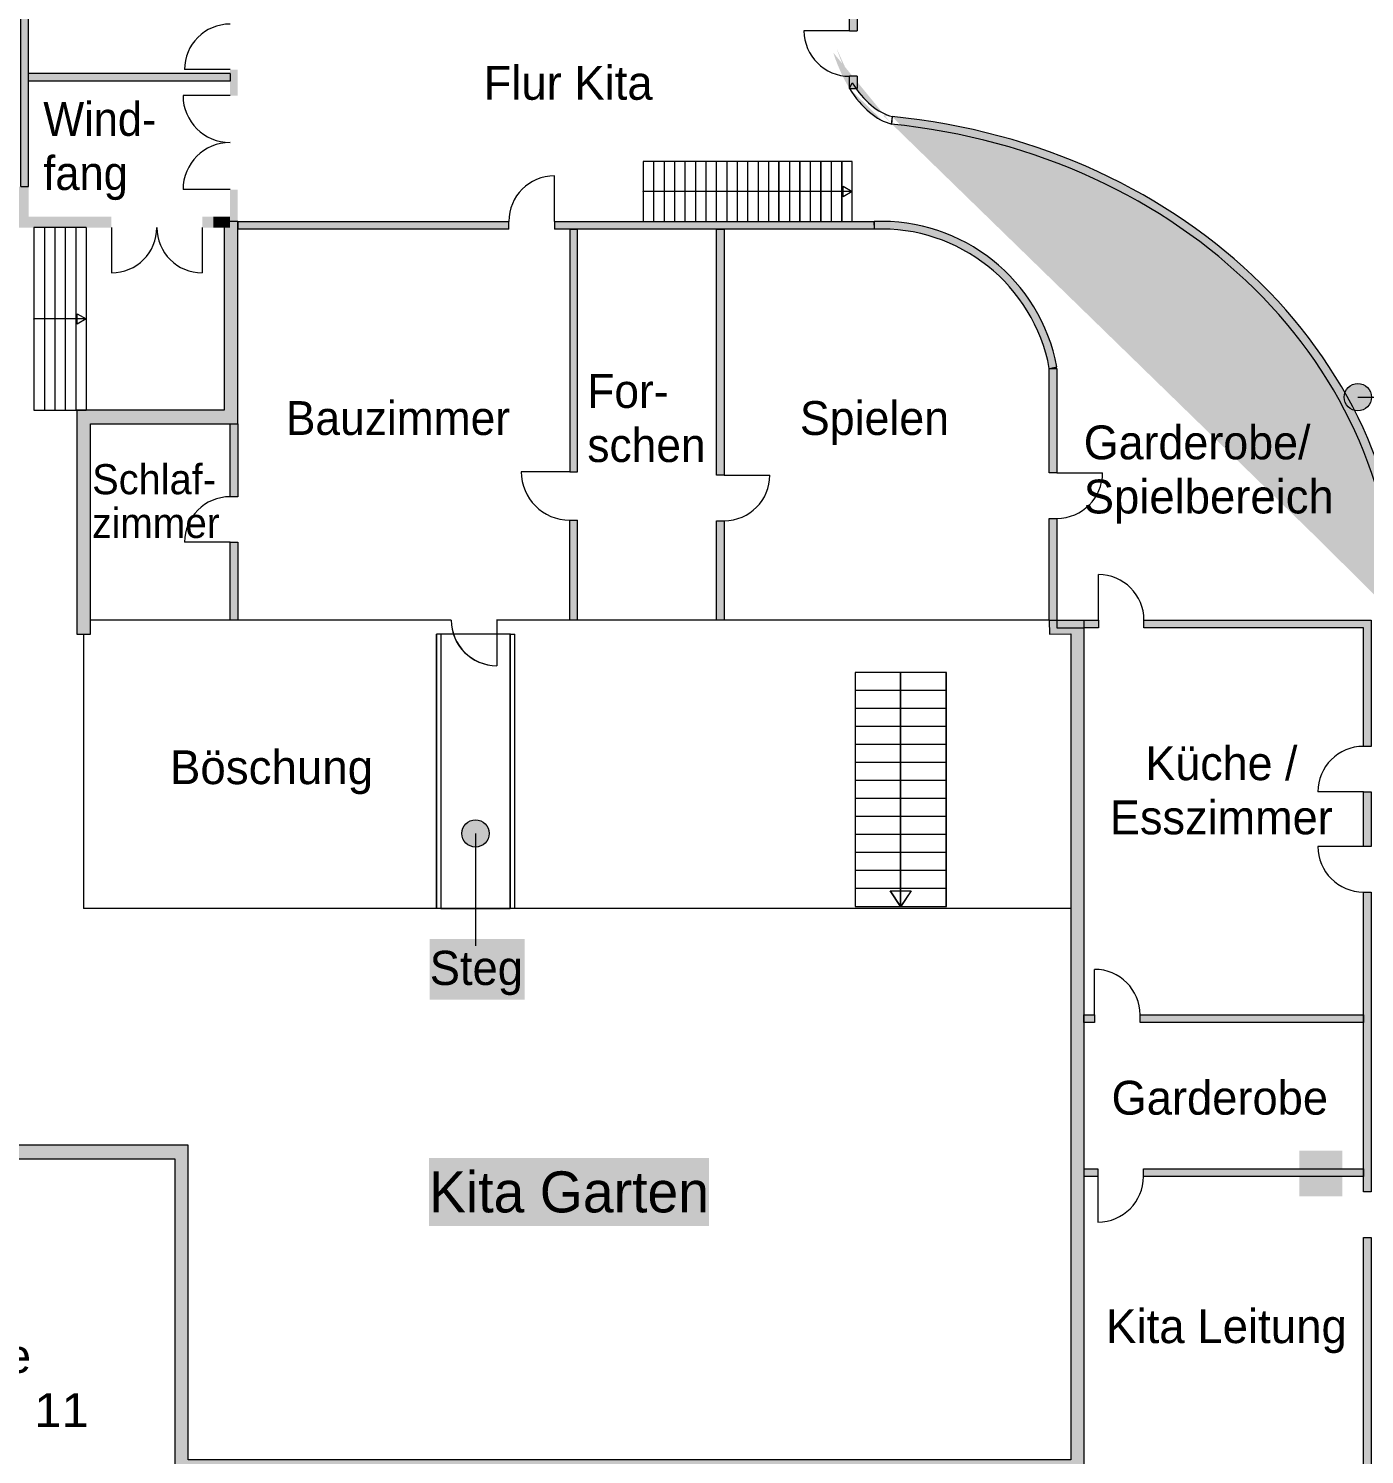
# Model space of a CAD drawing. Header units: inches. Extents: x -15998 to 80878, y -17133 to 67803.
# Drawn here: x 11604 to 41207, y 16918 to 48526 of the extents above; entities that cross this region are included whole.
import ezdxf

# ---------------------------------------------------------------- set-up
doc = ezdxf.new("R2010")
doc.units = ezdxf.units.IN
doc.header["$LTSCALE"] = 303
doc.header["$MEASUREMENT"] = 0
doc.header["$PDMODE"] = 34
doc.header["$PDSIZE"] = 5
doc.linetypes.add('Standardmuster', pattern=[0])
doc.linetypes.add('Volllinie', pattern=[0])
doc.layers.add('Grundebene', color=7, linetype='Continuous')
doc.styles.add('ARIAL', font='arial.ttf', dxfattribs={"height": 0.2})

# ---------------------------------------------------------------- blocks, each defined once
blk = doc.blocks.new('Color_Area-E5')
at = {"layer": 'Grundebene', "true_color": 0x000000, "transparency": 33554687}
h = blk.add_hatch(color=18, dxfattribs=at)
h.paths.add_polyline_path([(35226, 26661), (35226, 26491), (34989, 26491), (34989, 26661)], flags=0)
h.paths.add_polyline_path([(36236, 26661), (41185, 26661), (41185, 26491), (36236, 26491)], flags=0)
at = {"layer": 'Grundebene', "color": 18, "linetype": 'Volllinie', "lineweight": 9, "true_color": 0x000000}
for p, q in [((34989, 26491), (34989, 26661)), ((34989, 26661), (35226, 26661)), ((35226, 26661), (35226, 26491)), ((36236, 26661), (41185, 26661)), ((36236, 26491), (36236, 26661)), ((41185, 26661), (41185, 26491)), ((35226, 26491), (34989, 26491)), ((41185, 26491), (36236, 26491))]:
    blk.add_line(p, q, dxfattribs=at)
blk = doc.blocks.new('Color_Area-EE')
at = {"layer": 'Grundebene', "true_color": 0x000000, "transparency": 33554687}
h = blk.add_hatch(color=18, dxfattribs=at)
h.paths.add_polyline_path([(35300, 23250), (35300, 23080), (34999, 23080), (34999, 23250)], flags=0)
h.paths.add_polyline_path([(36310, 23250), (41185, 23250), (41185, 23080), (36310, 23080)], flags=0)
at = {"layer": 'Grundebene', "color": 18, "linetype": 'Volllinie', "lineweight": 9, "true_color": 0x000000}
for p, q in [((34999, 23080), (34999, 23250)), ((34999, 23250), (35300, 23250)), ((35300, 23080), (34999, 23080)), ((35300, 23250), (35300, 23080)), ((36310, 23250), (41185, 23250)), ((36310, 23080), (36310, 23250)), ((41185, 23080), (36310, 23080)), ((41185, 23250), (41185, 23080))]:
    blk.add_line(p, q, dxfattribs=at)
blk = doc.blocks.new('Color_Area-F7')
at = {"layer": 'Grundebene', "true_color": 0x000000, "transparency": 33554687}
h = blk.add_hatch(color=18, dxfattribs=at)
h.paths.add_polyline_path([(16070, 37137), (16240, 37137), (16240, 35412), (16070, 35412)], flags=0)
h.paths.add_polyline_path([(16070, 38147), (16070, 39763), (16240, 39763), (16240, 38147)], flags=0)
at = {"layer": 'Grundebene', "color": 18, "linetype": 'Volllinie', "lineweight": 9, "true_color": 0x000000}
for p, q in [((16070, 38147), (16070, 39763)), ((16070, 39763), (16240, 39763)), ((16240, 39763), (16240, 38147)), ((16240, 38147), (16070, 38147)), ((16070, 37137), (16240, 37137)), ((16070, 35412), (16070, 37137)), ((16240, 37137), (16240, 35412)), ((16240, 35412), (16070, 35412))]:
    blk.add_line(p, q, dxfattribs=at)
blk = doc.blocks.new('Color_Area-100')
at = {"layer": 'Grundebene', "true_color": 0x000000, "transparency": 33554687}
h = blk.add_hatch(color=18, dxfattribs=at)
h.paths.add_polyline_path([(30348, 44079), (23257, 44079), (23257, 44249), (30348, 44249)], flags=0)
h.paths.add_polyline_path([(22247, 44079), (22247, 44249), (16240, 44249), (16240, 44079)], flags=0)
at = {"layer": 'Grundebene', "color": 18, "linetype": 'Volllinie', "lineweight": 9, "true_color": 0x000000}
for p, q in [((16240, 44249), (16240, 44079)), ((16240, 44249), (22247, 44249)), ((22247, 44079), (16240, 44079)), ((22247, 44079), (22247, 44249)), ((23257, 44249), (30348, 44249)), ((23257, 44249), (23257, 44079)), ((30348, 44079), (23257, 44079)), ((30348, 44079), (30348, 44249))]:
    blk.add_line(p, q, dxfattribs=at)
blk = doc.blocks.new('Color_Area-109')
at = {"layer": 'Grundebene', "true_color": 0x000000, "transparency": 33554687}
h = blk.add_hatch(color=18, dxfattribs=at)
h.paths.add_polyline_path([(23767, 38703), (23767, 44079), (23597, 44079), (23597, 38703)], flags=0)
h.paths.add_polyline_path([(23767, 35412), (23767, 37628), (23597, 37628), (23597, 35412)], flags=0)
at = {"layer": 'Grundebene', "color": 18, "linetype": 'Volllinie', "lineweight": 9, "true_color": 0x000000}
for p, q in [((23597, 44079), (23767, 44079)), ((23597, 44079), (23597, 38703)), ((23767, 38703), (23767, 44079)), ((23597, 38703), (23767, 38703)), ((23597, 35412), (23597, 37628)), ((23597, 37628), (23767, 37628)), ((23767, 35412), (23767, 37628)), ((23767, 35412), (23597, 35412))]:
    blk.add_line(p, q, dxfattribs=at)
blk = doc.blocks.new('Color_Area-112')
at = {"layer": 'Grundebene', "true_color": 0x000000, "transparency": 33554687}
h = blk.add_hatch(color=18, dxfattribs=at)
h.paths.add_polyline_path([(27022, 38627), (26852, 38627), (26852, 44079), (27022, 44079)], flags=0)
h.paths.add_polyline_path([(27022, 37617), (27022, 35412), (26852, 35412), (26852, 37617)], flags=0)
at = {"layer": 'Grundebene', "color": 18, "linetype": 'Volllinie', "lineweight": 9, "true_color": 0x000000}
for p, q in [((26852, 38627), (26852, 44079)), ((26852, 44079), (27022, 44079)), ((27022, 44079), (27022, 38627)), ((27022, 38627), (26852, 38627)), ((26852, 35412), (26852, 37617)), ((26852, 37617), (27022, 37617)), ((27022, 37617), (27022, 35412)), ((27022, 35412), (26852, 35412))]:
    blk.add_line(p, q, dxfattribs=at)
blk = doc.blocks.new('Color_Area-1C5')
at = {"layer": 'Grundebene', "true_color": 0x000000, "transparency": 33554687}
blk.add_hatch(color=18, dxfattribs=at).paths.add_polyline_path([(11604, 45024), (11604, 58187), (11434, 58187), (11434, 45024)], flags=0)
at = {"layer": 'Grundebene', "color": 18, "linetype": 'Volllinie', "lineweight": 9, "true_color": 0x000000}
for p, q in [((11604, 58187), (11434, 58187)), ((11434, 45024), (11434, 58187)), ((11604, 45024), (11604, 58187)), ((11434, 45024), (11604, 45024))]:
    blk.add_line(p, q, dxfattribs=at)
blk = doc.blocks.new('Color_Area-217')
at = {"layer": 'Grundebene', "true_color": 0x000000, "transparency": 33554687}
h = blk.add_hatch(color=18, dxfattribs=at)
h.paths.add_polyline_path([(29798, 53986), (29798, 53057), (29968, 53057), (29968, 53986)], flags=0)
h.paths.add_polyline_path([(29798, 48477), (29968, 48477), (29968, 49621), (29798, 49621)], flags=0)
h.paths.add_polyline_path([(29968, 47467), (29798, 47467), (29798, 47195), (29968, 47195)], flags=0)
h.paths.add_polyline_path([(29798, 50631), (29968, 50631), (29968, 52047), (29798, 52047)], flags=0)
h.paths.add_polyline_path([(29968, 58357), (29798, 58357), (29798, 54996), (29968, 54996)], flags=0)
at = {"layer": 'Grundebene', "color": 18, "linetype": 'Volllinie', "lineweight": 9, "true_color": 0x000000}
for p, q in [((29968, 58357), (29798, 58357)), ((29798, 58357), (29798, 54996)), ((29968, 54996), (29968, 58357)), ((29798, 54996), (29968, 54996)), ((29798, 53986), (29798, 53057)), ((29968, 53986), (29798, 53986)), ((29968, 53057), (29968, 53986)), ((29798, 53057), (29968, 53057)), ((29968, 52047), (29798, 52047)), ((29798, 52047), (29798, 50631)), ((29968, 50631), (29968, 52047)), ((29798, 50631), (29968, 50631)), ((29798, 48477), (29798, 49621)), ((29968, 49621), (29798, 49621)), ((29968, 49621), (29968, 48477)), ((29798, 48477), (29968, 48477)), ((29968, 47467), (29798, 47467)), ((29798, 47195), (29798, 47467)), ((29968, 47467), (29968, 47195)), ((29798, 47195), (29968, 47195))]:
    blk.add_line(p, q, dxfattribs=at)
blk = doc.blocks.new('Color_Area-28A')
at = {"layer": 'Grundebene', "true_color": 0x000000, "transparency": 33554687}
h = blk.add_hatch(color=18, dxfattribs=at)
edge = h.paths.add_edge_path(flags=0)
edge.add_ellipse((29298, 35590), major_axis=(12582, 0), ratio=0.865119, start_angle=-1.1521, end_angle=83.524)
edge.add_line((30717, 46405), (30740, 46574))
edge.add_ellipse((29298, 35590), major_axis=(-12779, 0), ratio=0.865119, start_angle=178.8479, end_angle=263.524, ccw=False)
edge.add_line((42075, 35367), (41877, 35371))
at = {"layer": 'Grundebene', "color": 18, "linetype": 'Volllinie', "lineweight": 9, "true_color": 0x000000}
for p, q in [((30740, 46574), (30717, 46405)), ((42075, 35367), (41877, 35371))]:
    blk.add_line(p, q, dxfattribs=at)
for major_axis in [(12779, 0), (12582, 0)]:
    blk.add_ellipse((29298, 35590), major_axis=major_axis, ratio=0.865119, start_param=6.263077, end_param=7.740953, dxfattribs=at)
blk = doc.blocks.new('Color_Area-290')
at = {"layer": 'Grundebene', "true_color": 0x000000, "transparency": 33554687}
h = blk.add_hatch(color=18, dxfattribs=at)
edge = h.paths.add_edge_path(flags=0)
edge.add_ellipse((30974, 49800), major_axis=(0, -3254), ratio=0.529276, start_angle=319.5417, end_angle=352.4332)
edge.add_line((30747, 46574), (30735, 46405))
edge.add_ellipse((30974, 49800), major_axis=(0, 3424), ratio=0.529276, start_angle=499.5417, end_angle=532.4332, ccw=False)
edge.add_line((29798, 47195), (29856, 47324))
at = {"layer": 'Grundebene', "color": 18, "linetype": 'Volllinie', "lineweight": 9, "true_color": 0x000000}
for p, q in [((29798, 47195), (29856, 47324)), ((30735, 46405), (30747, 46574))]:
    blk.add_line(p, q, dxfattribs=at)
for major_axis in [(0, -3424), (0, -3254)]:
    blk.add_ellipse((30974, 49800), major_axis=major_axis, ratio=0.529276, start_param=5.577055, end_param=6.151119, dxfattribs=at)
blk = doc.blocks.new('Color_Area-295')
at = {"layer": 'Grundebene', "true_color": 0x000000, "transparency": 33554687}
h = blk.add_hatch(color=18, dxfattribs=at)
h.paths.add_polyline_path([(34224, 37662), (34394, 37662), (34394, 35402), (34224, 35402)], flags=0)
h.paths.add_polyline_path([(34224, 38674), (34224, 40993), (34394, 40993), (34394, 38674)], flags=0)
at = {"layer": 'Grundebene', "color": 18, "linetype": 'Volllinie', "lineweight": 9, "true_color": 0x000000}
for p, q in [((34224, 38674), (34224, 40993)), ((34224, 40993), (34394, 40993)), ((34394, 40993), (34394, 38674)), ((34394, 38674), (34224, 38674)), ((34224, 37662), (34394, 37662)), ((34224, 35402), (34224, 37662)), ((34394, 37662), (34394, 35402)), ((34394, 35402), (34224, 35402))]:
    blk.add_line(p, q, dxfattribs=at)
blk = doc.blocks.new('Color_Area-29E')
at = {"layer": 'Grundebene', "true_color": 0x000000, "transparency": 33554687}
blk.add_hatch(color=18, dxfattribs=at).paths.add_polyline_path([(34391, 41025), (34363, 41160), (34331, 41294), (34293, 41427), (34252, 41559), (34205, 41689), (34154, 41817), (34099, 41944), (34039, 42068), (33975, 42191), (33907, 42311), (33834, 42428), (33758, 42543), (33677, 42656), (33593, 42765), (33505, 42872), (33413, 42975), (33318, 43075), (33219, 43171), (33117, 43264), (33012, 43354), (32904, 43440), (32792, 43522), (32678, 43600), (32562, 43673), (32443, 43743), (32321, 43809), (32197, 43870), (32072, 43927), (31944, 43980), (31814, 44028), (31683, 44072), (31551, 44110), (31417, 44145), (31282, 44174), (31146, 44199), (31010, 44219), (30872, 44235), (30735, 44245), (30597, 44251), (30458, 44252), (30341, 44249), (30341, 44249), (30348, 44079), (30480, 44082), (30612, 44080), (30744, 44074), (30876, 44063), (31007, 44048), (31138, 44028), (31268, 44004), (31397, 43975), (31525, 43941), (31652, 43903), (31777, 43861), (31900, 43814), (32022, 43763), (32143, 43708), (32261, 43649), (32377, 43585), (32490, 43518), (32602, 43447), (32710, 43371), (32816, 43292), (32920, 43210), (33020, 43124), (33117, 43034), (33211, 42941), (33302, 42845), (33389, 42746), (33473, 42643), (33553, 42538), (33629, 42430), (33702, 42320), (33771, 42207), (33835, 42092), (33896, 41974), (33953, 41855), (34005, 41734), (34053, 41610), (34097, 41486), (34136, 41359), (34171, 41232), (34202, 41103), (34224, 40993)], flags=0)
at = {"layer": 'Grundebene', "color": 18, "linetype": 'Volllinie', "lineweight": 9, "true_color": 0x000000}
for p, q in [((30348, 44079), (30341, 44249)), ((34224, 40993), (34391, 41025))]:
    blk.add_line(p, q, dxfattribs=at)
for radius in [3957, 3787]:
    blk.add_arc((30502, 40295), radius, 10.6263, 92.3245, dxfattribs=at)
blk = doc.blocks.new('Color_Area-3F4')
at = {"layer": 'Grundebene', "true_color": 0x000000, "transparency": 33554687}
blk.add_hatch(color=18, dxfattribs=at).paths.add_polyline_path([(34394, 35242), (34999, 35242), (34999, 35412), (34394, 35412)], flags=0)
at = {"layer": 'Grundebene', "color": 18, "linetype": 'Volllinie', "lineweight": 9, "true_color": 0x000000}
for p, q in [((34394, 35412), (34999, 35412)), ((34394, 35412), (34394, 35242)), ((34999, 35242), (34999, 35412)), ((34394, 35242), (34999, 35242))]:
    blk.add_line(p, q, dxfattribs=at)
blk = doc.blocks.new('Color_Area-3FE')
at = {"layer": 'Grundebene', "true_color": 0x000000, "transparency": 33554687}
blk.add_hatch(color=18, dxfattribs=at).paths.add_polyline_path([(8189, 4261), (8857, 4261), (8857, 4561), (8489, 4561), (8489, 13863), (6318, 13863), (6318, 23475), (14845, 23475), (14845, 16499), (34999, 16499), (34999, 35407), (34224, 35402), (34226, 35102), (34699, 35105), (34699, 16799), (15145, 16799), (15145, 23775), (6018, 23775), (6018, 13563), (8189, 13563)], flags=0)
at = {"layer": 'Grundebene', "color": 18, "linetype": 'Volllinie', "lineweight": 9, "true_color": 0x000000}
for p, q in [((34999, 35407), (34224, 35402)), ((34224, 35402), (34226, 35102)), ((34999, 16499), (34999, 35407)), ((34226, 35102), (34699, 35105)), ((34699, 35105), (34699, 16799)), ((15145, 23775), (6018, 23775)), ((6018, 23775), (6018, 13563)), ((15145, 16799), (15145, 23775)), ((6318, 13863), (6318, 23475)), ((6318, 23475), (14845, 23475)), ((14845, 23475), (14845, 16499)), ((34699, 16799), (15145, 16799)), ((14845, 16499), (34999, 16499)), ((8489, 13863), (6318, 13863)), ((8489, 4561), (8489, 13863)), ((6018, 13563), (8189, 13563)), ((8189, 13563), (8189, 4261)), ((8857, 4561), (8489, 4561)), ((8857, 4261), (8857, 4561)), ((8189, 4261), (8857, 4261))]:
    blk.add_line(p, q, dxfattribs=at)
blk = doc.blocks.new('Color_Area-835')
at = {"layer": 'Grundebene', "true_color": 0x000000, "transparency": 33554687}
h = blk.add_hatch(color=18, dxfattribs=at)
edge = h.paths.add_edge_path(flags=0)
edge.add_arc((41062, 40356), 303, 0, 360)
at = {"layer": 'Grundebene', "color": 18, "linetype": 'Standardmuster', "lineweight": 13, "true_color": 0x000000}
blk.add_circle((41062, 40356), 303, dxfattribs=at)
blk = doc.blocks.new('_GROUP-442')
at = {"layer": 'Grundebene', "color": 18, "linetype": 'Standardmuster', "lineweight": 13, "true_color": 0x000000}
for p, q in [((41062, 40356), (52810, 40356)), ((52810, 40356), (52810, 37450))]:
    blk.add_line(p, q, dxfattribs=at)
at = {"layer": 'Grundebene'}
blk.add_blockref('Color_Area-835', (0, 0), dxfattribs=at)
blk = doc.blocks.new('door-44B')
at = {"layer": 'Grundebene', "color": 18, "linetype": 'Standardmuster', "lineweight": 13, "true_color": 0x000000}
blk.add_line((21979, 35412), (21979, 34402), dxfattribs=at)
blk.add_arc((21979, 35412), 1010, 180, 270, dxfattribs=at)
blk = doc.blocks.new('Treppe_gerade_3_01x1_01_links-453')
at = {"layer": 'Grundebene', "color": 18, "linetype": 'Volllinie', "lineweight": 13, "true_color": 0x000000}
for p, q in [((31940, 34253), (29920, 34253)), ((29920, 34253), (29920, 29066)), ((30930, 29066), (30930, 34253)), ((31940, 29066), (31940, 34253)), ((31940, 33854), (29920, 33854)), ((31940, 33455), (29920, 33455)), ((31940, 33056), (29920, 33056)), ((31940, 32657), (29920, 32657)), ((31940, 32258), (29920, 32258)), ((31940, 31859), (29920, 31859)), ((31940, 31460), (29920, 31460)), ((31940, 31061), (29920, 31061)), ((31940, 30662), (29920, 30662)), ((31940, 30263), (29920, 30263)), ((31940, 29864), (29920, 29864)), ((31940, 29465), (29920, 29465)), ((29920, 29066), (31940, 29066))]:
    blk.add_line(p, q, dxfattribs=at)
at = {"layer": 'Grundebene', "color": 18, "linetype": 'Standardmuster', "lineweight": 13, "true_color": 0x000000}
for p, q in [((30699, 29411), (31161, 29411)), ((30930, 29066), (30699, 29411)), ((31161, 29411), (30930, 29066))]:
    blk.add_line(p, q, dxfattribs=at)
blk.add_point((30930, 34253), dxfattribs=at)
blk = doc.blocks.new('door-52B')
at = {"layer": 'Grundebene', "color": 18, "linetype": 'Standardmuster', "lineweight": 13, "true_color": 0x000000}
blk.add_line((16070, 37137), (15060, 37137), dxfattribs=at)
blk.add_arc((16070, 37137), 1010, 90, 180, dxfattribs=at)
blk = doc.blocks.new('door-533')
at = {"layer": 'Grundebene', "color": 18, "linetype": 'Standardmuster', "lineweight": 13, "true_color": 0x000000}
blk.add_line((27022, 38627), (28032, 38627), dxfattribs=at)
blk.add_arc((27022, 38627), 1010, 270, 0, dxfattribs=at)
blk = doc.blocks.new('door-53B')
at = {"layer": 'Grundebene', "color": 18, "linetype": 'Standardmuster', "lineweight": 13, "true_color": 0x000000}
blk.add_line((34394, 38678), (35404, 38678), dxfattribs=at)
blk.add_arc((34394, 38678), 1010, 270, 0, dxfattribs=at)
blk = doc.blocks.new('door-543')
at = {"layer": 'Grundebene', "color": 18, "linetype": 'Standardmuster', "lineweight": 13, "true_color": 0x000000}
blk.add_line((35311, 35412), (35311, 36422), dxfattribs=at)
blk.add_arc((35311, 35412), 1010, 0, 90, dxfattribs=at)
blk = doc.blocks.new('door-60B')
at = {"layer": 'Grundebene', "color": 18, "linetype": 'Standardmuster', "lineweight": 13, "true_color": 0x000000}
blk.add_line((21983, 35412), (21983, 34402), dxfattribs=at)
blk.add_arc((21983, 35412), 1010, 180, 270, dxfattribs=at)
blk = doc.blocks.new('Treppe_gerade_3_01x1_01_links-613')
at = {"layer": 'Grundebene', "color": 18, "linetype": 'Volllinie', "lineweight": 13, "true_color": 0x000000}
for p, q in [((31944, 34253), (29924, 34253)), ((29924, 34253), (29924, 29066)), ((30934, 29066), (30934, 34253)), ((31944, 29066), (31944, 34253)), ((31944, 33854), (29924, 33854)), ((31944, 33455), (29924, 33455)), ((31944, 33056), (29924, 33056)), ((31944, 32657), (29924, 32657)), ((31944, 32258), (29924, 32258)), ((31944, 31859), (29924, 31859)), ((31944, 31460), (29924, 31460)), ((31944, 31061), (29924, 31061)), ((31944, 30662), (29924, 30662)), ((31944, 30263), (29924, 30263)), ((31944, 29864), (29924, 29864)), ((31944, 29465), (29924, 29465)), ((29924, 29066), (31944, 29066))]:
    blk.add_line(p, q, dxfattribs=at)
at = {"layer": 'Grundebene', "color": 18, "linetype": 'Standardmuster', "lineweight": 13, "true_color": 0x000000}
for p, q in [((30703, 29411), (31165, 29411)), ((30934, 29066), (30703, 29411)), ((31165, 29411), (30934, 29066))]:
    blk.add_line(p, q, dxfattribs=at)
blk.add_point((30934, 34253), dxfattribs=at)
blk = doc.blocks.new('Color_Area-62A')
at = {"layer": 'Grundebene', "true_color": 0x000000, "transparency": 33554687}
h = blk.add_hatch(color=18, dxfattribs=at)
h.paths.add_polyline_path([(57003, 22868), (56703, 22868), (56703, 21862), (57003, 21862)], flags=0)
h.paths.add_polyline_path([(61499, 16100), (61499, 19589), (57003, 19589), (57003, 19862), (56703, 19862), (56703, 19289), (61199, 19289), (61199, 16100)], flags=0)
h.paths.add_polyline_path([(61499, 12426), (61499, 15090), (61199, 15090), (61199, 12426)], flags=0)
h.paths.add_polyline_path([(52207, -16833), (39576, -16833), (39576, -17133), (52507, -17133), (52507, -13524), (52207, -13524)], flags=0)
h.paths.add_polyline_path([(52207, -10787), (52507, -10787), (52507, -5040), (80878, -5040), (80878, 10442), (73766, 10442), (73766, 7342), (61499, 7342), (61499, 11416), (61199, 11416), (61199, 7042), (74066, 7042), (74066, 10142), (80578, 10142), (80578, -4740), (52207, -4740)], flags=0)
h.paths.add_polyline_path([(47721, -4751), (41897, -4751), (41897, -5051), (48021, -5051), (48021, -4654), (47721, -4654)], flags=0)
h.paths.add_polyline_path([(39897, -4751), (32529, -4751), (32529, -17133), (36119, -17133), (36119, -16833), (32829, -16833), (32829, -5051), (39897, -5051)], flags=0)
h.paths.add_polyline_path([(48021, 4561), (9867, 4561), (9867, 4261), (47721, 4261), (47721, -3644), (48021, -3644)], flags=0)
h.paths.add_polyline_path([(16240, 44249), (15940, 44249), (15940, 40063), (12675, 40063), (12675, 35102), (12975, 35102), (12975, 39763), (16240, 39763)], flags=0)
h.paths.add_polyline_path([(11604, 44724), (11604, 45024), (-12130, 45024), (-12130, 67503), (-10353, 67503), (-10353, 67803), (-12430, 67803), (-12430, 44724)], flags=0)
h.paths.add_polyline_path([(15155, 62033), (15455, 62033), (15455, 67803), (-7353, 67803), (-7353, 67503), (15155, 67503)], flags=0)
h.paths.add_polyline_path([(23208, 58357), (23208, 58657), (15455, 58657), (15455, 59533), (15155, 59533), (15155, 58357)], flags=0)
h.paths.add_polyline_path([(28416, 58357), (28416, 58657), (24218, 58657), (24218, 58357)], flags=0)
h.paths.add_polyline_path([(31242, 58357), (31242, 58657), (29426, 58657), (29426, 58357)], flags=0)
h.paths.add_polyline_path([(48321, 58657), (33242, 58657), (33242, 58357), (48021, 58357), (48021, 34637), (57788, 34637), (57788, 25490), (56703, 25490), (56703, 24868), (57003, 24868), (57003, 25190), (58088, 25190), (58088, 34937), (48321, 34937)], flags=0)
at = {"layer": 'Grundebene', "color": 18, "linetype": 'Volllinie', "lineweight": 9, "true_color": 0x000000}
blk.add_lwpolyline([(16240, 44249), (15940, 44249), (15940, 40063), (12675, 40063), (12675, 35102), (12975, 35102), (12975, 39763), (16240, 39763), (16240, 44249)], dxfattribs=at)
blk = doc.blocks.new('Color_Area-63A')
at = {"layer": 'Grundebene', "true_color": 0x000000, "transparency": 33554687}
blk.add_hatch(color=18, dxfattribs=at).paths.add_polyline_path([(16070, 47357), (11604, 47357), (11604, 47527), (16070, 47527)], flags=0)
at = {"layer": 'Grundebene', "color": 18, "linetype": 'Volllinie', "lineweight": 9, "true_color": 0x000000}
for p, q in [((11604, 47357), (11604, 47527)), ((16070, 47527), (11604, 47527)), ((16070, 47527), (16070, 47357)), ((16070, 47357), (11604, 47357))]:
    blk.add_line(p, q, dxfattribs=at)
blk = doc.blocks.new('door-66E')
at = {"layer": 'Grundebene', "color": 18, "linetype": 'Standardmuster', "lineweight": 13, "true_color": 0x000000}
for p, q in [((13443, 44115), (13443, 43110)), ((15454, 44115), (15454, 43110))]:
    blk.add_line(p, q, dxfattribs=at)
for centre, start, end in [((13443, 44115), 270, 0), ((15454, 44115), 180, 270)]:
    blk.add_arc(centre, 1005, start, end, dxfattribs=at)
blk = doc.blocks.new('door-678')
at = {"layer": 'Grundebene', "color": 18, "linetype": 'Standardmuster', "lineweight": 13, "true_color": 0x000000}
for p, q in [((16070, 47040), (15029, 47040)), ((16070, 44957), (15029, 44957))]:
    blk.add_line(p, q, dxfattribs=at)
for centre, start, end in [((16070, 47040), 180, 270), ((16070, 44957), 90, 180)]:
    blk.add_arc(centre, 1042, start, end, dxfattribs=at)
blk = doc.blocks.new('door-6A6')
at = {"layer": 'Grundebene', "color": 18, "linetype": 'Standardmuster', "lineweight": 13, "true_color": 0x000000}
blk.add_line((35300, 23080), (35300, 22070), dxfattribs=at)
blk.add_arc((35300, 23080), 1010, 270, 0, dxfattribs=at)
blk = doc.blocks.new('door-6AE')
at = {"layer": 'Grundebene', "color": 18, "linetype": 'Standardmuster', "lineweight": 13, "true_color": 0x000000}
blk.add_line((41185, 30396), (40175, 30396), dxfattribs=at)
blk.add_arc((41185, 30396), 1010, 180, 270, dxfattribs=at)
blk = doc.blocks.new('door-6C6')
at = {"layer": 'Grundebene', "color": 18, "linetype": 'Standardmuster', "lineweight": 13, "true_color": 0x000000}
blk.add_line((23257, 44249), (23257, 45259), dxfattribs=at)
blk.add_arc((23257, 44249), 1010, 90, 180, dxfattribs=at)
blk = doc.blocks.new('door-6CE')
at = {"layer": 'Grundebene', "color": 18, "linetype": 'Standardmuster', "lineweight": 13, "true_color": 0x000000}
blk.add_line((23597, 38703), (22522, 38703), dxfattribs=at)
blk.add_arc((23597, 38703), 1075, 180, 270, dxfattribs=at)
blk = doc.blocks.new('door-6D6')
at = {"layer": 'Grundebene', "color": 18, "linetype": 'Standardmuster', "lineweight": 13, "true_color": 0x000000}
blk.add_line((29798, 48477), (28788, 48477), dxfattribs=at)
blk.add_arc((29798, 48477), 1010, 180, 270, dxfattribs=at)
blk = doc.blocks.new('Color_Area-846')
at = {"layer": 'Grundebene', "true_color": 0x000000, "transparency": 33554687}
h = blk.add_hatch(color=18, dxfattribs=at)
edge = h.paths.add_edge_path(flags=0)
edge.add_arc((21509, 30685), 303, 0, 360)
at = {"layer": 'Grundebene', "color": 18, "linetype": 'Standardmuster', "lineweight": 13, "true_color": 0x000000}
blk.add_circle((21509, 30685), 303, dxfattribs=at)
blk = doc.blocks.new('Color_Area-80B')
at = {"layer": 'Grundebene', "true_color": 0x000000, "transparency": 33554687}
h = blk.add_hatch(color=18, dxfattribs=at)
h.paths.add_polyline_path([(41185, 21731), (41355, 21731), (41355, 16499), (34999, 16499), (34999, 16669), (41185, 16669)], flags=0)
h.paths.add_polyline_path([(41185, 22741), (41185, 29386), (41355, 29386), (41355, 22741)], flags=0)
h.paths.add_polyline_path([(41355, 30396), (41185, 30396), (41185, 31604), (41355, 31604)], flags=0)
h.paths.add_polyline_path([(41355, 35412), (41355, 32614), (41185, 32614), (41185, 35242), (36321, 35242), (36321, 35412)], flags=0)
h.paths.add_polyline_path([(34999, 35242), (34999, 35412), (35311, 35412), (35311, 35242)], flags=0)
at = {"layer": 'Grundebene', "color": 18, "linetype": 'Volllinie', "lineweight": 9, "true_color": 0x000000}
for p, q in [((34999, 35242), (34999, 35412)), ((34999, 35412), (35311, 35412)), ((35311, 35412), (35311, 35242)), ((36321, 35242), (36321, 35412)), ((36321, 35412), (41355, 35412)), ((41355, 35412), (41355, 32614)), ((35311, 35242), (34999, 35242)), ((41185, 35242), (36321, 35242)), ((41185, 32614), (41185, 35242)), ((41355, 32614), (41185, 32614)), ((41185, 30396), (41185, 31604)), ((41185, 31604), (41355, 31604)), ((41355, 31604), (41355, 30396)), ((41355, 30396), (41185, 30396)), ((41185, 22741), (41185, 29386)), ((41185, 29386), (41355, 29386)), ((41355, 29386), (41355, 22741)), ((41355, 22741), (41185, 22741)), ((41185, 21731), (41355, 21731)), ((41185, 16669), (41185, 21731)), ((41355, 21731), (41355, 16499)), ((34999, 16499), (34999, 16669)), ((34999, 16669), (41185, 16669)), ((41355, 16499), (34999, 16499))]:
    blk.add_line(p, q, dxfattribs=at)

msp = doc.modelspace()

# ---------------------------------------------------------------- hatches: boundary and pattern name
at = {"layer": 'Grundebene', "true_color": 0x000000, "transparency": 33554687}
h = msp.add_hatch(color=18, dxfattribs=at)
h.paths.add_polyline_path([(16070, 44249), (16240, 44249), (16240, 44957), (16070, 44957)], flags=0)
h.paths.add_polyline_path([(16240, 47040), (16240, 47614), (16070, 47614), (16070, 47040)], flags=0)
h = msp.add_hatch(color=18, dxfattribs=at)
h.paths.add_polyline_path([(13443, 44115), (11364, 44115), (11364, 45024), (11604, 45024), (11604, 44355), (13443, 44355)], flags=0)
h.paths.add_polyline_path([(15702, 44115), (15454, 44115), (15454, 44355), (15702, 44355)], flags=0)
at = {"layer": 'Grundebene', "true_color": 0xffffff, "transparency": 33554687}
for points in [[(37286, 44222), (37174, 44065), (36888, 44262), (36464, 44529), (36081, 44746), (36171, 44914), (36496, 44727), (36812, 44540)], [(39474, 42269), (39327, 42144), (39097, 42404), (38751, 42766), (38432, 43069), (38560, 43210), (38830, 42951), (39091, 42692)], [(41103, 39822), (40930, 39739), (40775, 40051), (40533, 40489), (40304, 40865), (40463, 40967), (40657, 40647), (40843, 40331)], [(39767, 22638), (40717, 22638), (40717, 23652), (39767, 23652)]]:
    msp.add_hatch(color=7, dxfattribs=at).paths.add_polyline_path(points, flags=0)
at = {"layer": 'Grundebene', "true_color": 0x000000, "transparency": 33554687}
for points in [[(15702, 44355), (16070, 44355), (16070, 44115), (15702, 44115)], [(34391, 41025), (34224, 40993), (34394, 40993)]]:
    msp.add_hatch(color=18, dxfattribs=at).paths.add_polyline_path(points, flags=0)

# ---------------------------------------------------------------- linework, layer by layer
at = {"layer": 'Grundebene', "color": 18, "linetype": 'Standardmuster', "lineweight": 13, "true_color": 0x000000}
for p, q in [((16070, 47614), (15060, 47614)), ((29654, 44797), (29654, 45028)), ((29654, 45028), (29854, 44912)), ((29854, 44912), (29654, 44797)), ((12681, 41974), (12681, 42204)), ((12681, 42204), (12881, 42089)), ((12881, 42089), (12681, 41974)), ((41185, 31604), (40175, 31604)), ((35226, 26661), (35226, 27671))]:
    msp.add_line(p, q, dxfattribs=at)
at = {"layer": 'Grundebene', "color": 18, "linetype": 'Volllinie', "lineweight": 13, "true_color": 0x000000}
for p, q in [((29854, 45576), (25223, 45576)), ((25223, 45576), (25223, 44249)), ((25455, 45576), (25455, 44249)), ((25686, 45576), (25686, 44249)), ((25918, 45576), (25918, 44249)), ((26149, 45576), (26149, 44249)), ((26381, 45576), (26381, 44249)), ((26613, 45576), (26613, 44249)), ((26844, 45576), (26844, 44249)), ((27076, 45576), (27076, 44249)), ((27307, 45576), (27307, 44249)), ((27539, 45576), (27539, 44249)), ((27770, 45576), (27770, 44249)), ((28002, 45576), (28002, 44249)), ((28233, 44249), (28233, 45576)), ((28233, 45576), (28233, 44249)), ((28465, 45576), (28465, 44249)), ((28696, 44249), (28696, 45576)), ((28696, 45576), (28696, 44249)), ((28928, 45576), (28928, 44249)), ((29159, 44249), (29159, 45576)), ((29159, 45576), (29159, 44249)), ((29391, 45576), (29391, 44249)), ((29391, 45576), (29391, 44249)), ((29623, 44249), (29623, 45576)), ((29623, 45576), (29623, 44249)), ((29854, 44249), (29854, 45576)), ((29854, 44912), (25223, 44912)), ((12881, 44115), (11723, 44115)), ((11723, 44115), (11723, 40063)), ((11955, 44115), (11955, 40063)), ((12186, 44115), (12186, 40063)), ((12418, 44115), (12418, 40063)), ((12649, 44115), (12649, 40063)), ((12881, 44115), (12881, 40063)), ((25223, 44249), (28233, 44249)), ((12881, 42089), (11723, 42089)), ((11723, 40063), (12881, 40063))]:
    msp.add_line(p, q, dxfattribs=at)
at = {"layer": 'Grundebene', "color": 18, "linetype": 'Volllinie', "lineweight": 9, "true_color": 0x000000}
for p, q in [((20969, 35412), (12971, 35412)), ((20973, 35412), (12975, 35412)), ((34220, 35412), (21973, 35412)), ((34224, 35412), (21977, 35412)), ((12821, 35102), (12821, 29022)), ((12825, 35102), (12825, 29022)), ((20639, 35099), (20639, 29022)), ((20739, 35102), (20643, 35102)), ((20643, 35099), (20643, 29022)), ((20743, 35102), (20647, 35102)), ((20739, 35102), (20739, 29022)), ((22277, 35102), (20739, 35102)), ((20743, 35102), (20743, 29022)), ((22281, 35102), (20743, 35102)), ((22277, 29022), (22277, 35102)), ((22277, 35102), (22377, 35102)), ((22281, 29022), (22281, 35102)), ((22281, 35102), (22381, 35102)), ((22377, 29022), (22377, 35102)), ((22381, 29022), (22381, 35102)), ((34695, 29022), (12821, 29022)), ((34699, 29022), (12825, 29022)), ((20739, 29022), (20639, 29022)), ((20743, 29022), (20643, 29022)), ((20739, 29022), (22273, 29022)), ((20743, 29022), (22277, 29022)), ((22377, 29022), (22277, 29022)), ((22381, 29022), (22281, 29022))]:
    msp.add_line(p, q, dxfattribs=at)
at = {"layer": 'Grundebene', "color": 18, "linetype": 'Volllinie', "lineweight": 18, "true_color": 0x000000}
msp.add_line((21509, 30685), (21509, 28192), dxfattribs=at)
at = {"layer": 'Grundebene', "color": 18, "linetype": 'Standardmuster', "lineweight": 13, "true_color": 0x000000}
for centre, start, end in [((16070, 47614), 90, 180), ((41185, 31604), 90, 180), ((35226, 26661), 0, 90)]:
    msp.add_arc(centre, 1010, start, end, dxfattribs=at)
for p in [(25223, 44912), (11723, 42089)]:
    msp.add_point(p, dxfattribs=at)
at = {"layer": 'Grundebene', "color": 7, "true_color": 0xffffff}
for points in [[(20494, 28346), (22595, 28346), (20494, 27000), (22595, 27000)], [(20478, 23489), (26685, 23489), (20478, 21981), (26685, 21981)]]:
    msp.add_solid(points, dxfattribs=at)

# ---------------------------------------------------------------- block references
at = {"layer": 'Grundebene'}
for name in ['Color_Area-62A', 'Color_Area-1C5', 'Color_Area-217', 'door-6D6', 'Color_Area-290', 'Color_Area-63A', 'door-678', 'Color_Area-28A', 'door-6C6', 'Color_Area-29E', 'door-66E', 'Color_Area-100', 'Color_Area-109', 'Color_Area-112', 'Color_Area-295', '_GROUP-442', 'Color_Area-F7', 'door-6CE', 'door-533', 'door-53B', 'door-52B', 'door-543', 'Color_Area-3FE', 'door-44B', 'door-60B', 'Color_Area-3F4', 'Color_Area-80B', 'Treppe_gerade_3_01x1_01_links-453', 'Treppe_gerade_3_01x1_01_links-613', 'Color_Area-846', 'door-6AE', 'Color_Area-E5', 'Color_Area-EE', 'door-6A6']:
    msp.add_blockref(name, (0, 0), dxfattribs=at)

# ---------------------------------------------------------------- texts
at = {"layer": 'Grundebene', "color": 18, "lineweight": 18, "true_color": 0x000000, "style": 'ARIAL'}
for s, height, width, p in [('Flur Kita', 750, 0.96097, (21687, 46947)), ('Wind-', 750, 0.915933, (11932, 46147)), ('fang', 750, 0.918547, (11932, 44947)), ('For-', 750, 0.936408, (23987, 40117)), ('Bauzimmer', 750, 0.937699, (17307, 39517)), ('Spielen', 750, 0.945786, (28697, 39517)), ('schen', 750, 0.937441, (23987, 38917)), ('Garderobe/', 750, 0.948148, (34987, 38977)), ('Schlaf-', 666.6, 0.946768, (13015, 38203)), ('Spielbereich', 750, 0.960714, (34987, 37777)), ('zimmer', 666.6, 0.926744, (13015, 37233)), ('Böschung', 750, 0.966589, (14737, 31777)), ('Küche /', 750, 0.947672, (36355, 31865)), ('Esszimmer', 750, 0.952949, (35567, 30665)), ('Steg', 757.5, 0.949522, (20494, 27325)), ('Garderobe', 750, 0.957822, (35603, 24451)), ('Kita Garten', 909, 0.966408, (20478, 22284)), ('Kita Leitung', 750, 0.964462, (35481, 19387)), ('Klasse', 750, 0.993552, (8537, 18727)), ('Raum 11', 750, 1.03519, (8537, 17527))]:
    msp.add_text(s, height=height, dxfattribs=dict(at, width=width)).set_placement(p)

doc.saveas('drawing.dxf')
